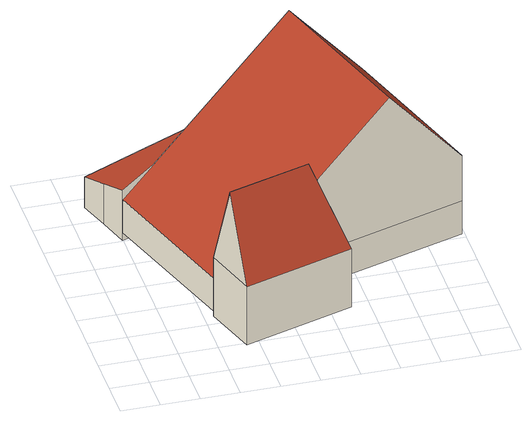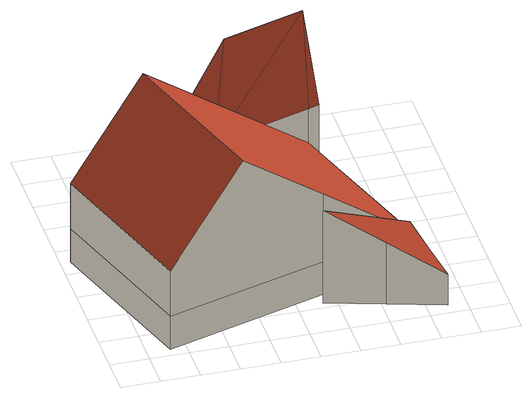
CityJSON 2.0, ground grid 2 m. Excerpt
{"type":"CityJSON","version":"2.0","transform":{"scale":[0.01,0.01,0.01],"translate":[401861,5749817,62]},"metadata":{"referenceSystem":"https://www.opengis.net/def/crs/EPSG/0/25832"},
"CityObjects":{
"building1":{"type":"Building","attributes":{"Gemeindeschluessel":"05515000","Geometrietyp2DReferenz":"3000","function":"51009_1610","roofType":"2100","measuredHeight":5.36},"geometry":[{"type":"Solid","lod":"2","boundaries":[[[[0,1,2,3]],[[4,5,1,0]],[[6,7,5,4]],[[8,9,7,6]],[[3,2,9,8]],[[6,4,0,3,8]],[[1,5,7,9,2]]]],"semantics":{"surfaces":[{"type":"WallSurface"},{"type":"RoofSurface"},{"type":"GroundSurface"}],"values":[[0,0,0,0,0,1,2]]}}]},
"building2":{"type":"Building","attributes":{"Gemeindeschluessel":"05515000","Geometrietyp2DReferenz":"3000","function":"31001_2460","roofType":"5000","measuredHeight":8.03},"geometry":[{"type":"Solid","lod":"2","boundaries":[[[[10,11,12,13]],[[14,15,11,10]],[[16,17,15,14]],[[18,19,17,16]],[[13,12,19,18]],[[20,14,10,21]],[[10,13,21]],[[20,21,13]],[[20,13,18]],[[18,16,20]],[[20,16,14]],[[11,15,17,19,12]]]],"semantics":{"surfaces":[{"type":"WallSurface"},{"type":"RoofSurface"},{"type":"GroundSurface"}],"values":[[0,0,0,0,0,1,1,1,1,1,0,2]]}}]},
"building3":{"type":"Building","attributes":{"Gemeindeschluessel":"05515000","Geometrietyp2DReferenz":"3000","function":"31001_1000","roofType":"5000","measuredHeight":9.41},"address":[{"country":"Germany","locality":"Münster","thoroughfareNumber":"48","thoroughfareName":"Von-Renesse-Weg"}],"geometry":[{"type":"Solid","lod":"2","boundaries":[[[[22,23,24,25]],[[26,27,23,22]],[[28,29,27,26]],[[30,31,29,28]],[[32,33,31,30]],[[25,24,33,32]],[[34,25,32,35,36,37]],[[37,36,38,39]],[[39,38,28,26]],[[38,36,35,30,28]],[[34,37,39,26,22]],[[35,32,30]],[[34,22,25]],[[23,27,29,31,33,24]]]],"semantics":{"surfaces":[{"type":"WallSurface"},{"type":"RoofSurface"},{"type":"GroundSurface"}],"values":[[0,0,0,0,0,0,1,1,0,0,0,0,0,2]]}}]}
},
"vertices":[
[376,1442,375],[376,1442,22],[93,1529,22],[93,1529,199],[669,1353,557],[669,1353,22],[195,1205,313],[195,1205,22],[145,1365,256],[145,1365,22],
[1069,229,456],[1069,229,117],[978,513,117],[978,513,456],[499,47,456],[499,47,117],[409,332,456],[409,332,117],[466,350,456],[466,350,117],[454,190,920],[881,325,920],
[669,1353,260],[669,1353,70],[195,1205,70],[195,1205,260],[1500,1613,260],[1500,1613,70],[1766,763,260],[1766,763,70],[978,513,260],[978,513,70],[466,350,260],[466,350,70],[669,1353,653],[978,513,686],[1370,637,1011],[1100,1488,1011],[1766,763,526],[1500,1613,522]
]}
